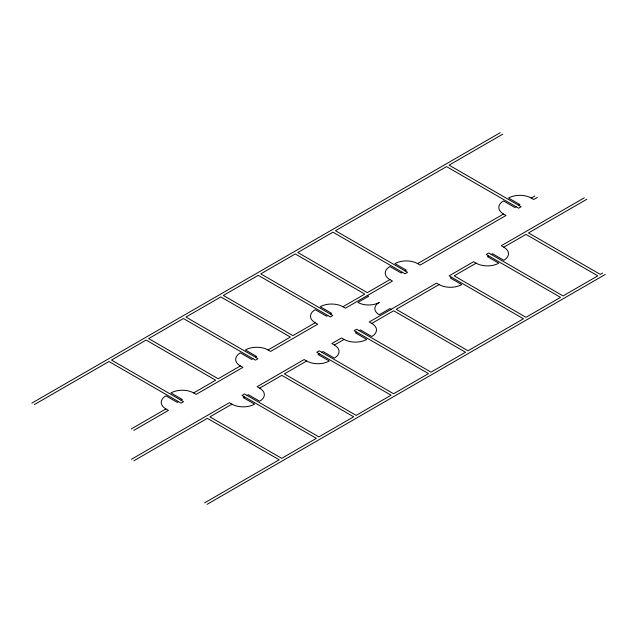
<?xml version="1.0" encoding="UTF-8"?>
<svg xmlns="http://www.w3.org/2000/svg" width="637" height="637" viewBox="0 0 637 637"><rect width="100%" height="100%" fill="white"/><g stroke="black" fill="none" stroke-linecap="round" stroke-linejoin="round"><path stroke-width="0.96" d="M31.85 403.125L500.268 132.687M34.366 404.575L108.967 361.505L181.035 403.117L183.552 401.66L111.483 360.056L146.12 340.054L215.664 380.209L193.624 392.941A16.029 9.252 0 0 0 170.963 392.941L182.293 399.479L181.035 400.211M502.784 134.136L449.069 165.15L521.138 206.754L518.622 208.211L446.553 166.607L335.484 230.729L407.553 272.333L405.036 273.791L332.968 232.179L297.782 252.499L367.334 292.646L389.924 279.603L392.44 281.06L345.429 308.204L342.913 306.747A16.029 9.252 0 0 0 320.244 306.747L331.582 313.293L330.316 314.017M131.262 428.94L165.923 408.93L168.439 410.387L133.786 430.397M178.511 401.66L177.253 402.385L165.923 395.848A16.029 9.252 0 0 0 165.923 408.93M193.624 392.941L196.14 394.391L242.88 367.406L240.364 365.949L218.188 378.76L148.636 338.605L183.408 318.532L255.477 360.136L257.993 358.679L185.924 317.075L220.832 296.922L290.384 337.077L268.066 349.96A16.029 9.252 0 0 0 245.404 349.96L256.735 356.505L255.477 357.23M252.953 358.679L251.695 359.411L240.364 352.866A16.029 9.252 0 0 0 240.364 365.949M268.066 349.96L270.582 351.417L317.728 324.193L315.211 322.744L292.901 335.619L223.348 295.464L258.256 275.319L330.316 316.923L332.84 315.474L260.772 273.862L295.265 253.948L364.81 294.103L342.913 306.747M327.8 315.474L326.542 316.199L315.211 309.654A16.029 9.252 0 0 0 315.211 322.744M402.52 272.333L401.254 273.058L389.924 266.521A16.029 9.252 0 0 0 389.924 279.603M405.036 270.884L406.295 270.152L394.964 263.614A16.029 9.252 0 0 1 417.625 263.614L503.509 214.024L506.025 215.481L420.141 265.064L417.625 263.614M516.097 206.754L514.839 207.487L503.509 200.942A16.029 9.252 0 0 0 503.509 214.024M518.622 205.305L519.88 204.573L508.549 198.035A16.029 9.252 0 0 1 531.21 198.035L534.849 195.933M537.365 197.39L533.726 199.485L531.21 198.035M131.389 459.301L229.431 402.695L231.948 404.153A16.029 9.252 0 0 0 254.609 404.153L243.278 397.607L244.536 396.883M584.312 197.804L501.303 245.731L503.819 247.188L525.979 234.392L597.801 275.853L563.044 295.918L488.714 253L486.19 254.458L560.528 297.368L525.987 317.314L454.165 275.853L476.118 263.177A16.029 9.252 0 0 0 498.787 263.177L487.456 256.631L488.714 255.907M133.905 460.75L207.383 418.334L279.205 459.795L204.604 502.864M231.948 404.153L209.907 416.877L281.721 458.337L316.358 438.344L242.02 395.426L244.536 393.977L318.874 436.886L353.646 416.813L281.825 375.352L259.649 388.156L257.133 386.707L304.144 359.563L306.66 361.012A16.029 9.252 0 0 0 329.329 361.012L317.998 354.475L319.256 353.742M247.06 395.426L248.319 394.701L259.649 401.238A16.029 9.252 0 0 0 259.649 388.156M306.66 361.012L284.349 373.895L356.163 415.364L391.07 395.211L316.732 352.293L319.256 350.836L393.586 393.754L428.494 373.601L354.156 330.683L356.672 329.233L431.01 372.151L465.504 352.237L393.682 310.768L371.785 323.413L369.261 321.964L436.536 283.123L439.06 284.58A16.029 9.252 0 0 0 461.721 284.58L450.391 278.035L451.649 277.31M321.773 352.293L323.031 351.56L334.361 358.105A16.029 9.252 0 0 0 334.361 345.023L344.084 339.41A16.029 9.252 0 0 0 366.745 339.41L355.414 332.864L356.672 332.14M359.188 330.683L360.454 329.958L371.785 336.503A16.029 9.252 0 0 0 371.785 323.413M439.06 284.58L396.206 309.319L468.02 350.78L523.463 318.771L449.133 275.853L473.602 261.727L476.118 263.177M491.231 254.458L492.489 253.725L503.819 260.27A16.029 9.252 0 0 0 503.819 247.188M586.828 199.262L528.495 232.935L600.317 274.404L602.634 273.066M207.121 504.313L605.15 274.515M367.334 295.56L368.592 296.285L357.93 302.44A15.073 8.703 0 0 0 379.246 302.44A15.073 8.703 0 0 0 379.246 314.742L389.908 308.595L391.166 309.319M344.084 339.41L341.567 337.952L331.845 343.566L334.361 345.023"/></g></svg>
